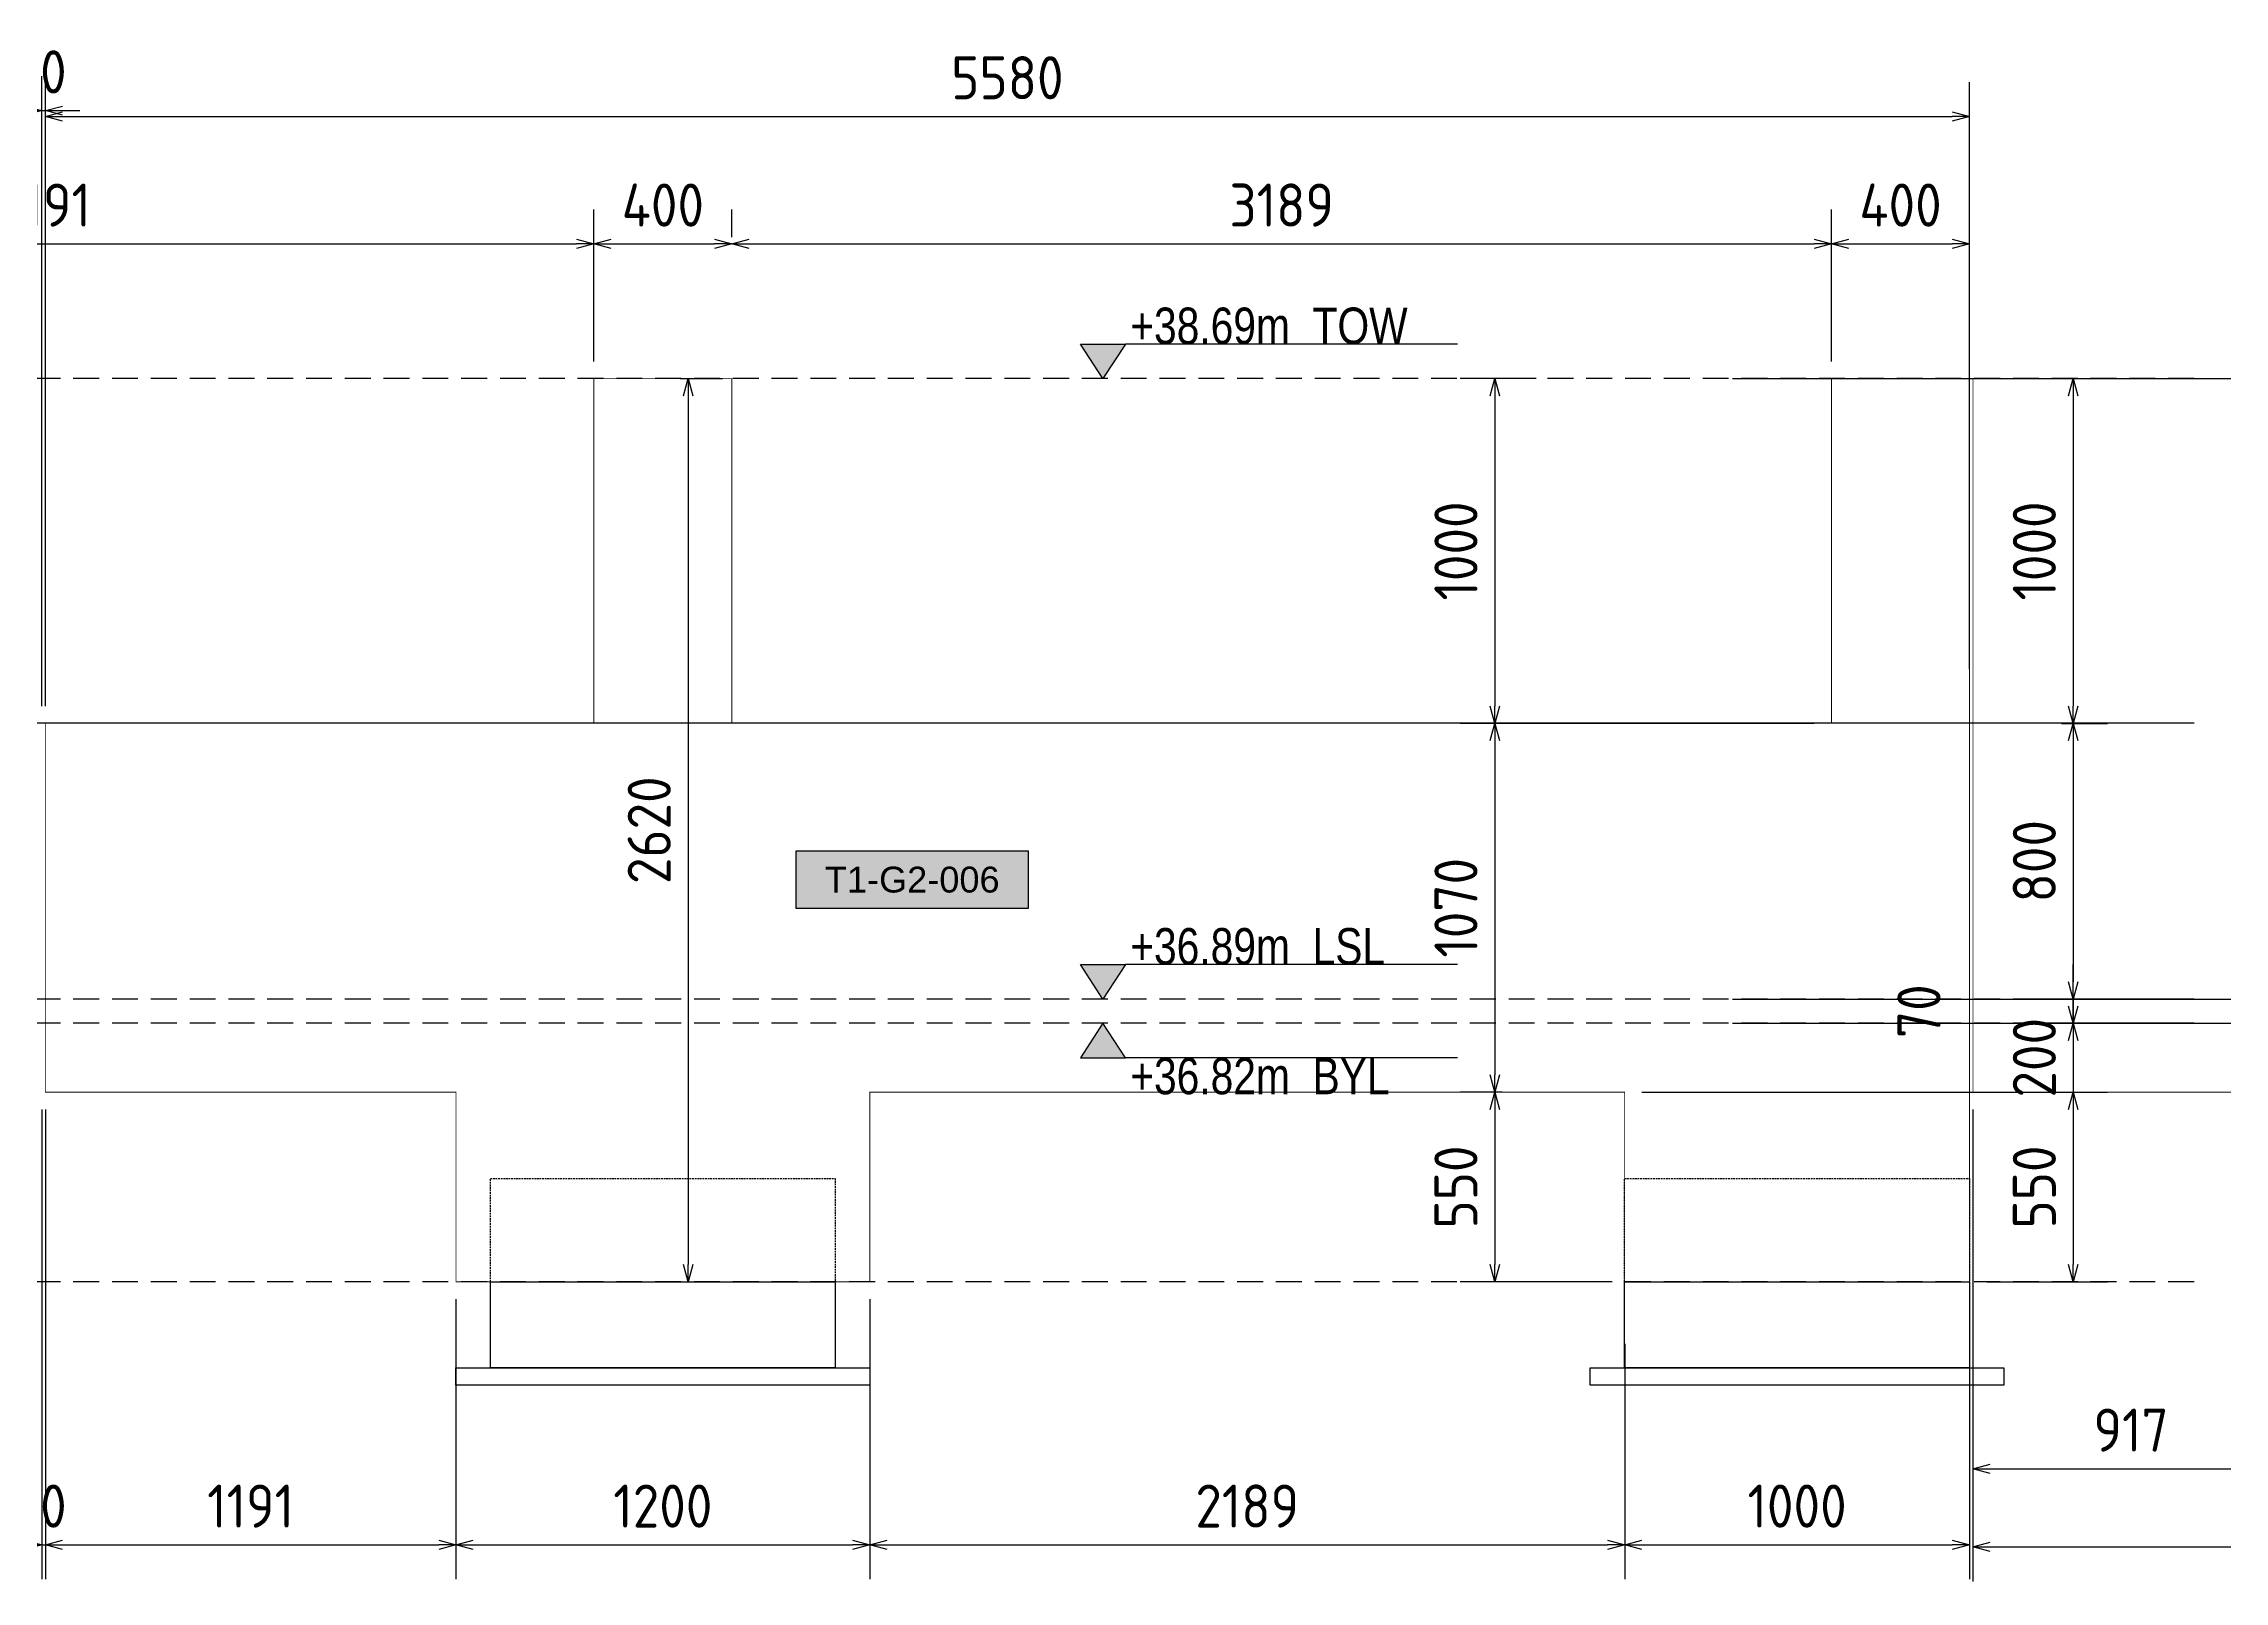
# Model space of a CAD drawing. Header units: centimetres. Extents: x -6122352 to 6876996, y -1694241 to 2592194.
# Drawn here: x 3316306 to 3322630, y 144759 to 149220 of the extents above; entities that cross this region are included whole.
import ezdxf
from ezdxf.enums import TextEntityAlignment as Align

# ---------------------------------------------------------------- set-up
doc = ezdxf.new("R2010")
doc.units = ezdxf.units.CM
doc.header["$MEASUREMENT"] = 0
doc.header["$PDMODE"] = 66
doc.header["$PDSIZE"] = 100
for name, pattern in [('23585-XR-AR-END-SETTING OUT PLAN$0$HIDDEN', [0.375, 0.25, -0.125]), ('CENTER', [2, 1.25, -0.25, 0.25, -0.25]), ('DASHED2', [0.375, 0.25, -0.125])]:
    doc.linetypes.add(name, pattern=pattern)
doc.layers.get('Defpoints').update_dxf_attribs({"color": 255, "linetype": 'CENTER'})
for name, color, linetype in [('00-MI-DIM', 7, 'Continuous'), ('@MI-TYPE-01', 30, 'Continuous'), ('@MI-TYPE-02', 6, 'Continuous'), ('JML-Dimension', 1, 'Continuous'), ('PANEL-TAGS', 7, 'Continuous'), ('SECTION', 130, 'Continuous')]:
    doc.layers.add(name, color=color, linetype=linetype)
doc.styles.add('PANELTAG_STYLE', font='arial.ttf')
doc.styles.add('Schueco-BEMSTIL', font='isocpeur.ttf', dxfattribs={"width": 0.9})
doc.styles.add('txt-Pisa-std', font='arial.ttf', dxfattribs={"width": 0.8})
doc.dimstyles.new('MI- JWC-TXT-2.5 MM', dxfattribs={"dimscale": 1.5, "dimtxt": 2.5, "dimasz": 1, "dimexe": 2, "dimexo": 1, "dimgap": 1, "dimtad": 1, "dimdec": 0, "dimdsep": 46, "dimtxsty": 'Schueco-BEMSTIL', "dimblk": 'OPEN30', "dimcen": 0, "dimdle": 2, "dimclrd": 140, "dimclre": 8, "dimclrt": 40, "dimadec": 0, "dimazin": 2, "dimtfac": 1, "dimtdec": 0, "dimtix": 1, "dimtmove": 2, "dimatfit": 3, "dimldrblk": 'OPEN', "dimfxl": 2, "dimlwd": -1, "dimlwe": -1, "dimarcsym": 0})

# ---------------------------------------------------------------- blocks, each defined once
blk = doc.blocks.new('T1-FOOTING ELEVATION')
at = {"color": 9}
blk.add_lwpolyline([(-600, -250), (600, -250), (600, -300), (-600, -300)], close=True, dxfattribs=at)
at = {"layer": '@MI-TYPE-01', "color": 114, "linetype": '23585-XR-AR-END-SETTING OUT PLAN$0$HIDDEN', "ltscale": 20, "true_color": 0x139b48}
blk.add_lwpolyline([(-500, 0), (-500, 300), (500, 300), (500, 0)], dxfattribs=at)
at = {"layer": '@MI-TYPE-01', "color": 114, "true_color": 0x139b48}
blk.add_lwpolyline([(-500, 0), (500, 0), (500, -250), (-500, -250)], close=True, dxfattribs=at)
blk = doc.blocks.new('_Open30')
at = {"color": 0, "linetype": 'ByBlock', "lineweight": -2}
for p, q in [((-1, 0.27), (0, 0)), ((0, 0), (-1, -0.27)), ((0, 0), (-1, 0))]:
    blk.add_line(p, q, dxfattribs=at)
blk = doc.blocks.new('*D1221')
at = {"layer": '@MI-TYPE-02', "color": 8, "transparency": 16777216}
for p, q in [((3322157.7, 148247.8), (3322291.6, 148247.8)), ((3322157.7, 147247.8), (3322291.6, 147247.8))]:
    blk.add_line(p, q, dxfattribs=at)
at = {"layer": '@MI-TYPE-02', "color": 140, "transparency": 16777216}
blk.add_line((3322191.6, 148197.8), (3322191.6, 147297.8), dxfattribs=at)
at = {"layer": 'Defpoints', "color": 0, "transparency": 16777216}
for p in [(3322107.7, 148247.8), (3322107.7, 147247.8), (3322191.6, 147247.8)]:
    blk.add_point(p, dxfattribs=at)
at = {"layer": '@MI-TYPE-02', "color": 140, "transparency": 16777216, "xscale": 50, "yscale": 50, "zscale": 50}
for p, rotation in [((3322191.6, 148247.8), 90), ((3322191.6, 147247.8), 270)]:
    blk.add_blockref('_Open30', p, dxfattribs=dict(at, rotation=rotation))
at = {"layer": '@MI-TYPE-02', "color": 40, "transparency": 16777216, "insert": (3322079.1, 147747.8), "char_height": 125, "attachment_point": 5, "rotation": 90, "style": 'Schueco-BEMSTIL'}
blk.add_mtext('1000', dxfattribs=at)
blk = doc.blocks.new('_Open')
at = {"color": 0, "linetype": 'ByBlock', "lineweight": -2}
for p, q in [((-1, 0.2), (0, 0)), ((-1, -0.2), (0, 0)), ((0, 0), (-1, 0))]:
    blk.add_line(p, q, dxfattribs=at)
blk = doc.blocks.new('*D1222')
at = {"layer": '@MI-TYPE-02', "color": 8, "transparency": 16777216}
for p, q in [((3322157.7, 147247.8), (3322291.6, 147247.8)), ((3322492.3, 146447.8), (3322091.6, 146447.8))]:
    blk.add_line(p, q, dxfattribs=at)
at = {"layer": '@MI-TYPE-02', "color": 140, "transparency": 16777216}
blk.add_line((3322191.6, 147197.8), (3322191.6, 146497.8), dxfattribs=at)
at = {"layer": 'Defpoints', "color": 0, "transparency": 16777216}
for p in [(3322107.7, 147247.8), (3322191.6, 146447.8), (3322542.3, 146447.8)]:
    blk.add_point(p, dxfattribs=at)
at = {"layer": '@MI-TYPE-02', "color": 140, "transparency": 16777216, "xscale": 50, "yscale": 50, "zscale": 50}
for p, rotation in [((3322191.6, 147247.8), 90), ((3322191.6, 146447.8), 270)]:
    blk.add_blockref('_Open30', p, dxfattribs=dict(at, rotation=rotation))
at = {"layer": '@MI-TYPE-02', "color": 40, "transparency": 16777216, "insert": (3322079.1, 146847.8), "char_height": 125, "attachment_point": 5, "rotation": 90, "style": 'Schueco-BEMSTIL'}
blk.add_mtext('800', dxfattribs=at)
blk = doc.blocks.new('*D1223')
at = {"layer": '@MI-TYPE-02', "color": 140, "transparency": 16777216}
for p, q in [((3322191.6, 146497.8), (3322191.6, 146547.8)), ((3322191.6, 146447.8), (3322191.6, 146377.8)), ((3322191.6, 146327.8), (3322191.6, 146277.8))]:
    blk.add_line(p, q, dxfattribs=at)
at = {"layer": '@MI-TYPE-02', "color": 8, "transparency": 16777216}
for p, q in [((3322492.3, 146447.8), (3322091.6, 146447.8)), ((3322492.3, 146377.8), (3322091.6, 146377.8))]:
    blk.add_line(p, q, dxfattribs=at)
at = {"layer": 'Defpoints', "color": 0, "transparency": 16777216}
for p in [(3322542.3, 146447.8), (3322191.6, 146377.8), (3322542.3, 146377.8)]:
    blk.add_point(p, dxfattribs=at)
at = {"layer": '@MI-TYPE-02', "color": 140, "transparency": 16777216, "xscale": 50, "yscale": 50, "zscale": 50}
for p, rotation in [((3322191.6, 146447.8), 270), ((3322191.6, 146377.8), 90)]:
    blk.add_blockref('_Open30', p, dxfattribs=dict(at, rotation=rotation))
at = {"layer": '@MI-TYPE-02', "color": 40, "transparency": 16777216, "insert": (3321744.5, 146412.8), "char_height": 125, "attachment_point": 5, "rotation": 90, "style": 'Schueco-BEMSTIL'}
blk.add_mtext('70', dxfattribs=at)
blk = doc.blocks.new('*D1224')
at = {"layer": '@MI-TYPE-02', "color": 140, "transparency": 16777216}
for p, q in [((3322191.6, 146427.8), (3322191.6, 146477.8)), ((3322191.6, 146377.8), (3322191.6, 146177.8)), ((3322191.6, 146127.8), (3322191.6, 146077.8))]:
    blk.add_line(p, q, dxfattribs=at)
at = {"layer": '@MI-TYPE-02', "color": 8, "transparency": 16777216}
for p, q in [((3322492.3, 146377.8), (3322091.6, 146377.8)), ((3320941, 146177.8), (3322291.6, 146177.8))]:
    blk.add_line(p, q, dxfattribs=at)
at = {"layer": 'Defpoints', "color": 0, "transparency": 16777216}
for p in [(3322542.3, 146377.8), (3320891, 146177.8), (3322191.6, 146177.8)]:
    blk.add_point(p, dxfattribs=at)
at = {"layer": '@MI-TYPE-02', "color": 140, "transparency": 16777216, "xscale": 50, "yscale": 50, "zscale": 50}
for p, rotation in [((3322191.6, 146377.8), 270), ((3322191.6, 146177.8), 90)]:
    blk.add_blockref('_Open30', p, dxfattribs=dict(at, rotation=rotation))
at = {"layer": '@MI-TYPE-02', "color": 40, "transparency": 16777216, "insert": (3322079.1, 146277.8), "char_height": 125, "attachment_point": 5, "rotation": 90, "style": 'Schueco-BEMSTIL'}
blk.add_mtext('200', dxfattribs=at)
blk = doc.blocks.new('*D1225')
at = {"layer": '@MI-TYPE-02', "color": 8, "transparency": 16777216}
for p, q in [((3320941, 146177.8), (3322291.6, 146177.8)), ((3321941, 145627.8), (3322291.6, 145627.8))]:
    blk.add_line(p, q, dxfattribs=at)
at = {"layer": '@MI-TYPE-02', "color": 140, "transparency": 16777216}
blk.add_line((3322191.6, 146127.8), (3322191.6, 145677.8), dxfattribs=at)
at = {"layer": 'Defpoints', "color": 0, "transparency": 16777216}
for p in [(3320891, 146177.8), (3321891, 145627.8), (3322191.6, 145627.8)]:
    blk.add_point(p, dxfattribs=at)
at = {"layer": '@MI-TYPE-02', "color": 140, "transparency": 16777216, "xscale": 50, "yscale": 50, "zscale": 50}
for p, rotation in [((3322191.6, 146177.8), 90), ((3322191.6, 145627.8), 270)]:
    blk.add_blockref('_Open30', p, dxfattribs=dict(at, rotation=rotation))
at = {"layer": '@MI-TYPE-02', "color": 40, "transparency": 16777216, "insert": (3322079.1, 145902.8), "char_height": 125, "attachment_point": 5, "rotation": 90, "style": 'Schueco-BEMSTIL'}
blk.add_mtext('550', dxfattribs=at)
blk = doc.blocks.new('*D1283')
at = {"layer": '00-MI-DIM', "color": 8, "transparency": 16777216}
for p, q in [((3314710.6, 148297.8), (3314710.6, 148738.7)), ((3317902, 148297.8), (3317902, 148738.7))]:
    blk.add_line(p, q, dxfattribs=at)
at = {"layer": '00-MI-DIM', "color": 140, "transparency": 16777216}
blk.add_line((3314760.6, 148638.7), (3317852, 148638.7), dxfattribs=at)
at = {"layer": 'Defpoints', "color": 0, "transparency": 16777216}
for p in [(3317902, 148638.7), (3314710.6, 148247.8), (3317902, 148247.8)]:
    blk.add_point(p, dxfattribs=at)
at = {"layer": '00-MI-DIM', "color": 140, "transparency": 16777216, "xscale": 50, "yscale": 50, "zscale": 50, "rotation": 180}
blk.add_blockref('_Open30', (3314710.6, 148638.7), dxfattribs=at)
at = {"layer": '00-MI-DIM', "color": 140, "transparency": 16777216, "xscale": 50, "yscale": 50, "zscale": 50}
blk.add_blockref('_Open30', (3317902, 148638.7), dxfattribs=at)
at = {"layer": '00-MI-DIM', "color": 40, "transparency": 16777216, "insert": (3316306.3, 148751.2), "char_height": 125, "attachment_point": 5, "style": 'Schueco-BEMSTIL'}
blk.add_mtext('3191', dxfattribs=at)
blk = doc.blocks.new('*D1284')
at = {"layer": '00-MI-DIM', "color": 8, "transparency": 16777216}
for p, q in [((3317902, 148297.8), (3317902, 148738.7)), ((3318302, 148657.8), (3318302, 148738.7))]:
    blk.add_line(p, q, dxfattribs=at)
at = {"layer": '00-MI-DIM', "color": 140, "transparency": 16777216}
blk.add_line((3317952, 148638.7), (3318252, 148638.7), dxfattribs=at)
at = {"layer": 'Defpoints', "color": 0, "transparency": 16777216}
for p in [(3318302, 148638.7), (3318302, 148607.8), (3317902, 148247.8)]:
    blk.add_point(p, dxfattribs=at)
at = {"layer": '00-MI-DIM', "color": 140, "transparency": 16777216, "xscale": 50, "yscale": 50, "zscale": 50, "rotation": 180}
blk.add_blockref('_Open30', (3317902, 148638.7), dxfattribs=at)
at = {"layer": '00-MI-DIM', "color": 140, "transparency": 16777216, "xscale": 50, "yscale": 50, "zscale": 50}
blk.add_blockref('_Open30', (3318302, 148638.7), dxfattribs=at)
at = {"layer": '00-MI-DIM', "color": 40, "transparency": 16777216, "insert": (3318102, 148751.2), "char_height": 125, "attachment_point": 5, "style": 'Schueco-BEMSTIL'}
blk.add_mtext('400', dxfattribs=at)
blk = doc.blocks.new('*D1285')
at = {"layer": '00-MI-DIM', "color": 8, "transparency": 16777216}
for p, q in [((3318302, 148657.8), (3318302, 148738.7)), ((3321491, 148297.8), (3321491, 148738.7))]:
    blk.add_line(p, q, dxfattribs=at)
at = {"layer": '00-MI-DIM', "color": 140, "transparency": 16777216}
blk.add_line((3318352, 148638.7), (3321441, 148638.7), dxfattribs=at)
at = {"layer": 'Defpoints', "color": 0, "transparency": 16777216}
for p in [(3321491, 148638.7), (3318302, 148607.8), (3321491, 148247.8)]:
    blk.add_point(p, dxfattribs=at)
at = {"layer": '00-MI-DIM', "color": 140, "transparency": 16777216, "xscale": 50, "yscale": 50, "zscale": 50, "rotation": 180}
blk.add_blockref('_Open30', (3318302, 148638.7), dxfattribs=at)
at = {"layer": '00-MI-DIM', "color": 140, "transparency": 16777216, "xscale": 50, "yscale": 50, "zscale": 50}
blk.add_blockref('_Open30', (3321491, 148638.7), dxfattribs=at)
at = {"layer": '00-MI-DIM', "color": 40, "transparency": 16777216, "insert": (3319896.5, 148751.2), "char_height": 125, "attachment_point": 5, "style": 'Schueco-BEMSTIL'}
blk.add_mtext('3189', dxfattribs=at)
blk = doc.blocks.new('*D1286')
at = {"layer": '00-MI-DIM', "color": 8, "transparency": 16777216}
for p, q in [((3321491, 148297.8), (3321491, 148738.7)), ((3321891, 148657.8), (3321891, 148738.7))]:
    blk.add_line(p, q, dxfattribs=at)
at = {"layer": '00-MI-DIM', "color": 140, "transparency": 16777216}
blk.add_line((3321541, 148638.7), (3321841, 148638.7), dxfattribs=at)
at = {"layer": 'Defpoints', "color": 0, "transparency": 16777216}
for p in [(3321891, 148638.7), (3321891, 148607.8), (3321491, 148247.8)]:
    blk.add_point(p, dxfattribs=at)
at = {"layer": '00-MI-DIM', "color": 140, "transparency": 16777216, "xscale": 50, "yscale": 50, "zscale": 50, "rotation": 180}
blk.add_blockref('_Open30', (3321491, 148638.7), dxfattribs=at)
at = {"layer": '00-MI-DIM', "color": 140, "transparency": 16777216, "xscale": 50, "yscale": 50, "zscale": 50}
blk.add_blockref('_Open30', (3321891, 148638.7), dxfattribs=at)
at = {"layer": '00-MI-DIM', "color": 40, "transparency": 16777216, "insert": (3321691, 148751.2), "char_height": 125, "attachment_point": 5, "style": 'Schueco-BEMSTIL'}
blk.add_mtext('400', dxfattribs=at)
blk = doc.blocks.new('*D1296')
at = {"layer": '00-MI-DIM', "color": 8, "transparency": 16777216}
for p, q in [((3316301.3, 147297.8), (3316301.3, 149125.1)), ((3316311.3, 147297.8), (3316311.3, 149125.1))]:
    blk.add_line(p, q, dxfattribs=at)
at = {"layer": '00-MI-DIM', "color": 140, "transparency": 16777216}
for p, q in [((3316251.3, 149025.1), (3316201.3, 149025.1)), ((3316301.3, 149025.1), (3316311.3, 149025.1)), ((3316361.3, 149025.1), (3316411.3, 149025.1))]:
    blk.add_line(p, q, dxfattribs=at)
at = {"layer": 'Defpoints', "color": 0, "transparency": 16777216}
for p in [(3316311.3, 149025.1), (3316301.3, 147247.8), (3316311.3, 147247.8)]:
    blk.add_point(p, dxfattribs=at)
at = {"layer": '00-MI-DIM', "color": 140, "transparency": 16777216, "xscale": 50, "yscale": 50, "zscale": 50}
blk.add_blockref('_Open30', (3316301.3, 149025.1), dxfattribs=at)
at = {"layer": '00-MI-DIM', "color": 140, "transparency": 16777216, "xscale": 50, "yscale": 50, "zscale": 50, "rotation": 180}
blk.add_blockref('_Open30', (3316311.3, 149025.1), dxfattribs=at)
at = {"layer": '00-MI-DIM', "color": 40, "transparency": 16777216, "insert": (3316306.3, 149137.6), "char_height": 125, "attachment_point": 5, "style": 'Schueco-BEMSTIL'}
blk.add_mtext('10', dxfattribs=at)
blk = doc.blocks.new('*D1297')
at = {"layer": '00-MI-DIM', "color": 8, "transparency": 16777216}
for p, q in [((3316311.3, 147297.8), (3316311.3, 149108.1)), ((3321891, 147404.7), (3321891, 149108.1))]:
    blk.add_line(p, q, dxfattribs=at)
at = {"layer": '00-MI-DIM', "color": 140, "transparency": 16777216}
blk.add_line((3316361.3, 149008.1), (3321841, 149008.1), dxfattribs=at)
at = {"layer": 'Defpoints', "color": 0, "transparency": 16777216}
for p in [(3321891, 149008.1), (3321891, 147354.7), (3316311.3, 147247.8)]:
    blk.add_point(p, dxfattribs=at)
at = {"layer": '00-MI-DIM', "color": 140, "transparency": 16777216, "xscale": 50, "yscale": 50, "zscale": 50, "rotation": 180}
blk.add_blockref('_Open30', (3316311.3, 149008.1), dxfattribs=at)
at = {"layer": '00-MI-DIM', "color": 140, "transparency": 16777216, "xscale": 50, "yscale": 50, "zscale": 50}
blk.add_blockref('_Open30', (3321891, 149008.1), dxfattribs=at)
at = {"layer": '00-MI-DIM', "color": 40, "transparency": 16777216, "insert": (3319101.1, 149120.6), "char_height": 125, "attachment_point": 5, "style": 'Schueco-BEMSTIL'}
blk.add_mtext('5580', dxfattribs=at)
blk = doc.blocks.new('*D1324')
at = {"layer": '00-MI-DIM', "color": 8, "transparency": 16777216}
for p, q in [((3316301.3, 146127.8), (3316301.3, 144764.7)), ((3316311.3, 146127.8), (3316311.3, 144764.7))]:
    blk.add_line(p, q, dxfattribs=at)
at = {"layer": '00-MI-DIM', "color": 140, "transparency": 16777216}
for p, q in [((3316251.3, 144864.7), (3316201.3, 144864.7)), ((3316301.3, 144864.7), (3316311.3, 144864.7)), ((3316361.3, 144864.7), (3316411.3, 144864.7))]:
    blk.add_line(p, q, dxfattribs=at)
at = {"layer": 'Defpoints', "color": 0, "transparency": 16777216}
for p in [(3316301.3, 146177.8), (3316311.3, 146177.8), (3316311.3, 144864.7)]:
    blk.add_point(p, dxfattribs=at)
at = {"layer": '00-MI-DIM', "color": 140, "transparency": 16777216, "xscale": 50, "yscale": 50, "zscale": 50}
blk.add_blockref('_Open30', (3316301.3, 144864.7), dxfattribs=at)
at = {"layer": '00-MI-DIM', "color": 140, "transparency": 16777216, "xscale": 50, "yscale": 50, "zscale": 50, "rotation": 180}
blk.add_blockref('_Open30', (3316311.3, 144864.7), dxfattribs=at)
at = {"layer": '00-MI-DIM', "color": 40, "transparency": 16777216, "insert": (3316306.3, 144977.2), "char_height": 125, "attachment_point": 5, "style": 'Schueco-BEMSTIL'}
blk.add_mtext('10', dxfattribs=at)
blk = doc.blocks.new('*D1325')
at = {"layer": '00-MI-DIM', "color": 8, "transparency": 16777216}
for p, q in [((3316311.3, 146127.8), (3316311.3, 144764.7)), ((3317502, 145577.8), (3317502, 144764.7))]:
    blk.add_line(p, q, dxfattribs=at)
at = {"layer": '00-MI-DIM', "color": 140, "transparency": 16777216}
blk.add_line((3316361.3, 144864.7), (3317452, 144864.7), dxfattribs=at)
at = {"layer": 'Defpoints', "color": 0, "transparency": 16777216}
for p in [(3316311.3, 146177.8), (3317502, 145627.8), (3317502, 144864.7)]:
    blk.add_point(p, dxfattribs=at)
at = {"layer": '00-MI-DIM', "color": 140, "transparency": 16777216, "xscale": 50, "yscale": 50, "zscale": 50, "rotation": 180}
blk.add_blockref('_Open30', (3316311.3, 144864.7), dxfattribs=at)
at = {"layer": '00-MI-DIM', "color": 140, "transparency": 16777216, "xscale": 50, "yscale": 50, "zscale": 50}
blk.add_blockref('_Open30', (3317502, 144864.7), dxfattribs=at)
at = {"layer": '00-MI-DIM', "color": 40, "transparency": 16777216, "insert": (3316906.6, 144977.2), "char_height": 125, "attachment_point": 5, "style": 'Schueco-BEMSTIL'}
blk.add_mtext('1191', dxfattribs=at)
blk = doc.blocks.new('*D1326')
at = {"layer": '00-MI-DIM', "color": 8, "transparency": 16777216}
for p, q in [((3317502, 145577.8), (3317502, 144764.7)), ((3318702, 145577.8), (3318702, 144764.7))]:
    blk.add_line(p, q, dxfattribs=at)
at = {"layer": '00-MI-DIM', "color": 140, "transparency": 16777216}
blk.add_line((3317552, 144864.7), (3318652, 144864.7), dxfattribs=at)
at = {"layer": 'Defpoints', "color": 0, "transparency": 16777216}
for p in [(3317502, 145627.8), (3318702, 145627.8), (3318702, 144864.7)]:
    blk.add_point(p, dxfattribs=at)
at = {"layer": '00-MI-DIM', "color": 140, "transparency": 16777216, "xscale": 50, "yscale": 50, "zscale": 50, "rotation": 180}
blk.add_blockref('_Open30', (3317502, 144864.7), dxfattribs=at)
at = {"layer": '00-MI-DIM', "color": 140, "transparency": 16777216, "xscale": 50, "yscale": 50, "zscale": 50}
blk.add_blockref('_Open30', (3318702, 144864.7), dxfattribs=at)
at = {"layer": '00-MI-DIM', "color": 40, "transparency": 16777216, "insert": (3318102, 144977.2), "char_height": 125, "attachment_point": 5, "style": 'Schueco-BEMSTIL'}
blk.add_mtext('1200', dxfattribs=at)
blk = doc.blocks.new('*D1327')
at = {"layer": '00-MI-DIM', "color": 8, "transparency": 16777216}
for p, q in [((3318702, 145577.8), (3318702, 144764.7)), ((3320891.2, 145447.8), (3320891.2, 144764.7))]:
    blk.add_line(p, q, dxfattribs=at)
at = {"layer": '00-MI-DIM', "color": 140, "transparency": 16777216}
blk.add_line((3318752, 144864.7), (3320841.2, 144864.7), dxfattribs=at)
at = {"layer": 'Defpoints', "color": 0, "transparency": 16777216}
for p in [(3318702, 145627.8), (3320891.2, 145497.8), (3320891.2, 144864.7)]:
    blk.add_point(p, dxfattribs=at)
at = {"layer": '00-MI-DIM', "color": 140, "transparency": 16777216, "xscale": 50, "yscale": 50, "zscale": 50, "rotation": 180}
blk.add_blockref('_Open30', (3318702, 144864.7), dxfattribs=at)
at = {"layer": '00-MI-DIM', "color": 140, "transparency": 16777216, "xscale": 50, "yscale": 50, "zscale": 50}
blk.add_blockref('_Open30', (3320891.2, 144864.7), dxfattribs=at)
at = {"layer": '00-MI-DIM', "color": 40, "transparency": 16777216, "insert": (3319796.6, 144977.2), "char_height": 125, "attachment_point": 5, "style": 'Schueco-BEMSTIL'}
blk.add_mtext('2189', dxfattribs=at)
blk = doc.blocks.new('*D1328')
at = {"layer": '00-MI-DIM', "color": 8, "transparency": 16777216}
for p, q in [((3321891, 145577.8), (3321891, 144764.7)), ((3320891.2, 145447.8), (3320891.2, 144764.7))]:
    blk.add_line(p, q, dxfattribs=at)
at = {"layer": '00-MI-DIM', "color": 140, "transparency": 16777216}
blk.add_line((3320941.2, 144864.7), (3321841, 144864.7), dxfattribs=at)
at = {"layer": 'Defpoints', "color": 0, "transparency": 16777216}
for p in [(3321891, 145627.8), (3320891.2, 145497.8), (3321891, 144864.7)]:
    blk.add_point(p, dxfattribs=at)
at = {"layer": '00-MI-DIM', "color": 140, "transparency": 16777216, "xscale": 50, "yscale": 50, "zscale": 50, "rotation": 180}
blk.add_blockref('_Open30', (3320891.2, 144864.7), dxfattribs=at)
at = {"layer": '00-MI-DIM', "color": 140, "transparency": 16777216, "xscale": 50, "yscale": 50, "zscale": 50}
blk.add_blockref('_Open30', (3321891, 144864.7), dxfattribs=at)
at = {"layer": '00-MI-DIM', "color": 40, "transparency": 16777216, "insert": (3321391.1, 144977.2), "char_height": 125, "attachment_point": 5, "style": 'Schueco-BEMSTIL'}
blk.add_mtext('1000', dxfattribs=at)
blk = doc.blocks.new('*D1329')
at = {"layer": '00-MI-DIM', "color": 8, "transparency": 16777216}
for p, q in [((3320634, 148247.8), (3320414.3, 148247.8)), ((3320636.5, 147247.8), (3320414.3, 147247.8))]:
    blk.add_line(p, q, dxfattribs=at)
at = {"layer": '00-MI-DIM', "color": 140, "transparency": 16777216}
blk.add_line((3320514.3, 148197.8), (3320514.3, 147297.8), dxfattribs=at)
at = {"layer": 'Defpoints', "color": 0, "transparency": 16777216}
for p in [(3320684, 148247.8), (3320514.3, 147247.8), (3320686.5, 147247.8)]:
    blk.add_point(p, dxfattribs=at)
at = {"layer": '00-MI-DIM', "color": 140, "transparency": 16777216, "xscale": 50, "yscale": 50, "zscale": 50}
for p, rotation in [((3320514.3, 148247.8), 90), ((3320514.3, 147247.8), 270)]:
    blk.add_blockref('_Open30', p, dxfattribs=dict(at, rotation=rotation))
at = {"layer": '00-MI-DIM', "color": 40, "transparency": 16777216, "insert": (3320401.8, 147747.8), "char_height": 125, "attachment_point": 5, "rotation": 90, "style": 'Schueco-BEMSTIL'}
blk.add_mtext('1000', dxfattribs=at)
blk = doc.blocks.new('*D1333')
at = {"layer": '00-MI-DIM', "color": 8, "transparency": 16777216}
for p, q in [((3321441, 147247.8), (3320414.3, 147247.8)), ((3320535.4, 146177.8), (3320414.3, 146177.8))]:
    blk.add_line(p, q, dxfattribs=at)
at = {"layer": '00-MI-DIM', "color": 140, "transparency": 16777216}
blk.add_line((3320514.3, 147197.8), (3320514.3, 146227.8), dxfattribs=at)
at = {"layer": 'Defpoints', "color": 0, "transparency": 16777216}
for p in [(3321491, 147247.8), (3320514.3, 146177.8), (3320585.4, 146177.8)]:
    blk.add_point(p, dxfattribs=at)
at = {"layer": '00-MI-DIM', "color": 140, "transparency": 16777216, "xscale": 50, "yscale": 50, "zscale": 50}
for p, rotation in [((3320514.3, 147247.8), 90), ((3320514.3, 146177.8), 270)]:
    blk.add_blockref('_Open30', p, dxfattribs=dict(at, rotation=rotation))
at = {"layer": '00-MI-DIM', "color": 40, "transparency": 16777216, "insert": (3320401.8, 146712.8), "char_height": 125, "attachment_point": 5, "rotation": 90, "style": 'Schueco-BEMSTIL'}
blk.add_mtext('1070', dxfattribs=at)
blk = doc.blocks.new('*D1334')
at = {"layer": '00-MI-DIM', "color": 8, "transparency": 16777216}
for p, q in [((3320535.4, 146177.8), (3320414.3, 146177.8)), ((3320841, 145627.8), (3320414.3, 145627.8))]:
    blk.add_line(p, q, dxfattribs=at)
at = {"layer": '00-MI-DIM', "color": 140, "transparency": 16777216}
blk.add_line((3320514.3, 146127.8), (3320514.3, 145677.8), dxfattribs=at)
at = {"layer": 'Defpoints', "color": 0, "transparency": 16777216}
for p in [(3320585.4, 146177.8), (3320514.3, 145627.8), (3320891, 145627.8)]:
    blk.add_point(p, dxfattribs=at)
at = {"layer": '00-MI-DIM', "color": 140, "transparency": 16777216, "xscale": 50, "yscale": 50, "zscale": 50}
for p, rotation in [((3320514.3, 146177.8), 90), ((3320514.3, 145627.8), 270)]:
    blk.add_blockref('_Open30', p, dxfattribs=dict(at, rotation=rotation))
at = {"layer": '00-MI-DIM', "color": 40, "transparency": 16777216, "insert": (3320401.8, 145902.8), "char_height": 125, "attachment_point": 5, "rotation": 90, "style": 'Schueco-BEMSTIL'}
blk.add_mtext('550', dxfattribs=at)
blk = doc.blocks.new('PANELTAG')
at = {"layer": 'PANEL-TAGS', "color": 1}
blk.add_lwpolyline([(-13.5, -3.3), (13.5, -3.3), (13.5, 3.3), (-13.5, 3.3)], close=True, dxfattribs=at)
at = {"layer": 'PANEL-TAGS', "color": 40, "true_color": 0xffd700}
blk.add_solid([(-13.5, -3.3), (13.5, -3.3), (-13.5, 3.3), (13.5, 3.3)], dxfattribs=at)
at = {"layer": 'PANEL-TAGS', "color": 5, "style": 'PANELTAG_STYLE'}
blk.add_attdef('TAGNO', text='', height=3, dxfattribs=at).set_placement((0, 0), align=Align.CENTER)
blk = doc.blocks.new('*U1148')
at = {"layer": 'JML-Dimension'}
h = blk.add_hatch(color=10, dxfattribs=at)
h.dxf.hatch_style = 1
h.paths.add_polyline_path([(0, 0), (-1.54, 2.37), (1.54, 2.37)])
blk.add_line((24.31, 2.37), (1.54, 2.37), dxfattribs=at)
blk.add_lwpolyline([(0, 0), (-1.54, 2.37), (1.54, 2.37), (0, 0)], dxfattribs=at)
at = {"color": 5, "style": 'txt-Pisa-std', "width": 0.8}
blk.add_attdef('+0.0', text='', height=2.5, dxfattribs=at).set_placement((1.87, 2.37), align=Align.BOTTOM_LEFT)
blk = doc.blocks.new('*U1149')
at = {"layer": 'JML-Dimension'}
h = blk.add_hatch(color=10, dxfattribs=at)
h.dxf.hatch_style = 1
h.paths.add_polyline_path([(0, 0), (-1.54, 2.37), (1.54, 2.37)])
blk.add_line((24.31, 2.37), (1.54, 2.37), dxfattribs=at)
blk.add_lwpolyline([(0, 0), (-1.54, 2.37), (1.54, 2.37), (0, 0)], dxfattribs=at)
at = {"color": 5, "style": 'txt-Pisa-std', "width": 0.8}
blk.add_attdef('+0.0', text='', height=2.5, dxfattribs=at).set_placement((1.87, 2.37), align=Align.BOTTOM_LEFT)
blk = doc.blocks.new('*U1150')
at = {"layer": 'JML-Dimension'}
h = blk.add_hatch(color=10, dxfattribs=at)
h.dxf.hatch_style = 1
h.paths.add_polyline_path([(0, 0), (-1.54, 2.37), (1.54, 2.37)])
blk.add_line((24.31, 2.37), (1.54, 2.37), dxfattribs=at)
blk.add_lwpolyline([(0, 0), (-1.54, 2.37), (1.54, 2.37), (0, 0)], dxfattribs=at)
at = {"color": 5, "style": 'txt-Pisa-std', "width": 0.8}
blk.add_attdef('+0.0', text='', height=2.5, dxfattribs=at).set_placement((1.87, 2.37), align=Align.BOTTOM_LEFT)
blk = doc.blocks.new('*D4506')
at = {"color": 8, "transparency": 16777216}
for p, q in [((3318152, 148247.8), (3318275, 148247.8)), ((3318152, 145627.8), (3318275, 145627.8))]:
    blk.add_line(p, q, dxfattribs=at)
at = {"color": 140, "transparency": 16777216}
blk.add_line((3318175, 148197.8), (3318175, 145677.8), dxfattribs=at)
at = {"layer": 'Defpoints', "color": 0, "transparency": 16777216}
for p in [(3318102, 148247.8), (3318102, 145627.8), (3318175, 145627.8)]:
    blk.add_point(p, dxfattribs=at)
at = {"color": 140, "transparency": 16777216, "xscale": 50, "yscale": 50, "zscale": 50}
for p, rotation in [((3318175, 148247.8), 90), ((3318175, 145627.8), 270)]:
    blk.add_blockref('_Open30', p, dxfattribs=dict(at, rotation=rotation))
at = {"color": 40, "transparency": 16777216, "insert": (3318062.5, 146937.8), "char_height": 125, "attachment_point": 5, "rotation": 90, "style": 'Schueco-BEMSTIL'}
blk.add_mtext('2620', dxfattribs=at)
blk = doc.blocks.new('*D4541')
at = {"layer": '@MI-TYPE-01', "color": 8, "transparency": 16777216}
for p, q in [((3321901, 146127.8), (3321901, 144985.2)), ((3322818, 146127.8), (3322818, 144985.2))]:
    blk.add_line(p, q, dxfattribs=at)
at = {"layer": '@MI-TYPE-01', "color": 140, "transparency": 16777216}
blk.add_line((3321951, 145085.2), (3322768, 145085.2), dxfattribs=at)
at = {"layer": 'Defpoints', "color": 0, "transparency": 16777216}
for p in [(3321901, 146177.8), (3322818, 146177.8), (3322818, 145085.2)]:
    blk.add_point(p, dxfattribs=at)
at = {"layer": '@MI-TYPE-01', "color": 140, "transparency": 16777216, "xscale": 50, "yscale": 50, "zscale": 50, "rotation": 180}
blk.add_blockref('_Open30', (3321901, 145085.2), dxfattribs=at)
at = {"layer": '@MI-TYPE-01', "color": 140, "transparency": 16777216, "xscale": 50, "yscale": 50, "zscale": 50}
blk.add_blockref('_Open30', (3322818, 145085.2), dxfattribs=at)
at = {"layer": '@MI-TYPE-01', "color": 40, "transparency": 16777216, "insert": (3322359.5, 145197.7), "char_height": 125, "attachment_point": 5, "style": 'Schueco-BEMSTIL'}
blk.add_mtext('917', dxfattribs=at)
blk = doc.blocks.new('*D4546')
at = {"layer": '@MI-TYPE-01', "color": 8, "transparency": 16777216}
for p, q in [((3321901, 146127.8), (3321901, 144758.7)), ((3327736, 146127.8), (3327736, 144758.7))]:
    blk.add_line(p, q, dxfattribs=at)
at = {"layer": '@MI-TYPE-01', "color": 140, "transparency": 16777216}
blk.add_line((3321951, 144858.7), (3327686, 144858.7), dxfattribs=at)
at = {"layer": 'Defpoints', "color": 0, "transparency": 16777216}
for p in [(3321901, 146177.8), (3327736, 146177.8), (3327736, 144858.7)]:
    blk.add_point(p, dxfattribs=at)
at = {"layer": '@MI-TYPE-01', "color": 140, "transparency": 16777216, "xscale": 50, "yscale": 50, "zscale": 50, "rotation": 180}
blk.add_blockref('_Open30', (3321901, 144858.7), dxfattribs=at)
at = {"layer": '@MI-TYPE-01', "color": 140, "transparency": 16777216, "xscale": 50, "yscale": 50, "zscale": 50}
blk.add_blockref('_Open30', (3327736, 144858.7), dxfattribs=at)
at = {"layer": '@MI-TYPE-01', "color": 40, "transparency": 16777216, "insert": (3324818.5, 144971.2), "char_height": 125, "attachment_point": 5, "style": 'Schueco-BEMSTIL'}
blk.add_mtext('5835', dxfattribs=at)

msp = doc.modelspace()

# ---------------------------------------------------------------- linework, layer by layer
at = {"color": 160, "linetype": 'DASHED2', "ltscale": 300}
for points in [[(3322542.34028, 148247.84875), (3303947.45983, 148247.84875)], [(3322542.34028, 146447.84875), (3303947.45983, 146447.84875)], [(3322542.34028, 146377.84875), (3303947.45983, 146377.84875)], [(3322542.34028, 145627.5373), (3303947.45983, 145627.5373)]]:
    msp.add_lwpolyline(points, dxfattribs=at)
at = {"color": 160, "linetype": 'DASHED2', "ltscale": 5}
msp.add_lwpolyline([(3322542.34028, 147247.84875), (3303947.45983, 147247.84875)], dxfattribs=at)
at = {"layer": '@MI-TYPE-01', "color": 30, "ltscale": 20, "const_width": 2.5}
msp.add_lwpolyline([(3321890.99009, 145627.84875), (3321890.99009, 148247.84875), (3321490.99009, 148247.84875), (3321490.99009, 147247.84875), (3318301.95613, 147247.84875), (3318301.95613, 148247.84875), (3317901.95613, 148247.84875), (3317901.95613, 147247.84875), (3316311.2536, 147247.84875), (3316311.2536, 146177.84875), (3317501.95613, 146177.84875), (3317501.95613, 145627.84875), (3318701.95613, 145627.84875), (3318701.95613, 145627.84875), (3318701.95613, 146177.84875), (3320890.99009, 146177.84875), (3320890.99009, 145627.84875), (3321890.99009, 145627.84875), (3321890.99009, 145627.84876)], dxfattribs=at)
at = {"layer": '@MI-TYPE-01', "color": 6, "const_width": 2.5}
msp.add_lwpolyline([(3321900.99009, 148247.84875), (3327735.99009, 148247.84875), (3327735.99009, 146177.84875), (3326817.99009, 146177.84875), (3326817.99009, 145627.84875), (3325817.99009, 145627.84875), (3325817.99009, 146177.84875), (3323817.99009, 146177.84875), (3323817.99009, 145627.84875), (3322817.99009, 145627.84875), (3322817.99009, 146177.84875), (3321900.99009, 146177.84875), (3321900.99009, 148247.84875)], dxfattribs=at)
at = {"layer": '@MI-TYPE-02', "color": 160, "linetype": 'DASHED2', "ltscale": 5}
for points in [[(3321204.10474, 148247.84875), (3328501.13759, 148247.84875)], [(3321204.10474, 146447.84875), (3328501.13759, 146447.84875)], [(3321204.10474, 146377.84875), (3328501.13759, 146377.84875)]]:
    msp.add_lwpolyline(points, dxfattribs=at)

# ---------------------------------------------------------------- block references
at = {"layer": '@MI-TYPE-01', "color": 30}
for p in [(3318101.95613, 145627.84875), (3321390.99009, 145627.84875)]:
    msp.add_blockref('T1-FOOTING ELEVATION', p, dxfattribs=at)
at = {"layer": 'PANEL-TAGS'}
ref = msp.add_blockref('PANELTAG', (3318825.13999, 146794.53653), dxfattribs=dict(at, xscale=25, yscale=25, zscale=25))
ref.add_attrib('TAGNO', 'T1-G2-006', dxfattribs={"color": 5, "height": 75, "style": 'PANELTAG_STYLE'}).set_placement((3318825.13999, 146794.53653), align=Align.MIDDLE_CENTER)
at = {"layer": 'SECTION', "color": 6}
ref = msp.add_blockref('*U1148', (3319378.09432, 148247.84875), dxfattribs=dict(at, xscale=42.30147098076819, yscale=42.30147098076819, zscale=42.30147098076819))
ref.add_attrib('+0.0', '+38.69m  TOW', (3319457.22297, 148348.10582), dxfattribs={"layer": 'JML-Dimension', "color": 5, "height": 105.7536775, "style": 'txt-Pisa-std', "width": 0.8})
ref = msp.add_blockref('*U1149', (3319378.09432, 146447.84875), dxfattribs=dict(at, xscale=42.30147098076819, yscale=42.30147098076819, zscale=42.30147098076819))
ref.add_attrib('+0.0', '+36.89m  LSL', (3319457.22297, 146548.10582), dxfattribs={"layer": 'JML-Dimension', "color": 5, "height": 105.7536775, "style": 'txt-Pisa-std', "width": 0.8})
ref = msp.add_blockref('*U1150', (3319378.09432, 146377.84875), dxfattribs=dict(at, xscale=-42.30147098076819, yscale=42.30147098076819, zscale=42.30147098076819, rotation=180.0000000024345))
ref.add_attrib('+0.0', '+36.82m  BYL', (3319457.22297, 146171.91015), dxfattribs={"layer": 'JML-Dimension', "color": 5, "height": 105.7536775, "rotation": 0.000000003, "style": 'txt-Pisa-std', "width": 0.8})

# ---------------------------------------------------------------- dimensions: what is measured, and where the dimension line sits
dim = msp.add_linear_dim(base=(3318174.97868, 145627.84875), p1=(3318101.95613, 148247.84875), p2=(3318101.95613, 145627.84875), angle=90, dimstyle='MI- JWC-TXT-2.5 MM')
dim.commit()
dim.dimension.update_dxf_attribs({"geometry": '*D4506', "text_midpoint": (3318062.47868, 146937.84875)})
at = {"layer": '00-MI-DIM', "color": 30}
for base, p1, p2, picture, middle in [((3316311.2536, 149025.11831), (3316301.2536, 147247.84875), (3316311.2536, 147247.84875), '*D1296', (3316306.2536, 149025.11831)), ((3317901.95613, 148638.66158), (3314710.55107, 148247.84875), (3317901.95613, 148247.84875), '*D1283', (3316306.2536, 148638.66158)), ((3318301.95613, 148638.66158), (3317901.95613, 148247.84875), (3318301.95613, 148607.84875), '*D1284', (3318101.95613, 148638.66158)), ((3321490.99009, 148638.66158), (3318301.95613, 148607.84875), (3321490.99009, 148247.84875), '*D1285', (3319896.47311, 148638.66158)), ((3316311.2536, 144864.66073), (3316301.2536, 146177.84875), (3316311.2536, 146177.84875), '*D1324', (3316306.2536, 144864.66073)), ((3317501.95613, 144864.66073), (3316311.2536, 146177.84875), (3317501.95613, 145627.84875), '*D1325', (3316906.60487, 144864.66073)), ((3318701.95613, 144864.66073), (3317501.95613, 145627.84875), (3318701.95613, 145627.84875), '*D1326', (3318101.95613, 144864.66073)), ((3320891.19755, 144864.66073), (3318701.95613, 145627.84875), (3320891.19755, 145497.84875), '*D1327', (3319796.57684, 144864.66073))]:
    dim = msp.add_linear_dim(base=base, p1=p1, p2=p2, dimstyle='MI- JWC-TXT-2.5 MM', dxfattribs=at)
    dim.commit()
    dim.dimension.update_dxf_attribs({"geometry": picture, "text_midpoint": middle, "dimtype": 160})
for base, p1, p2, picture, middle in [((3321890.99009, 149008.07399), (3316311.2536, 147247.84875), (3321890.99009, 147354.72674), '*D1297', (3319101.12185, 149120.57399)), ((3321890.99009, 148638.66158), (3321490.99009, 148247.84875), (3321890.99009, 148607.84875), '*D1286', (3321690.99009, 148751.16158)), ((3321890.99009, 144864.66073), (3320891.19755, 145497.84875), (3321890.99009, 145627.84876), '*D1328', (3321391.09382, 144977.16073))]:
    dim = msp.add_linear_dim(base=base, p1=p1, p2=p2, dimstyle='MI- JWC-TXT-2.5 MM', dxfattribs=at)
    dim.commit()
    dim.dimension.update_dxf_attribs({"geometry": picture, "text_midpoint": middle})
at = {"layer": '00-MI-DIM'}
for base, p1, p2, picture, middle in [((3320514.30873, 147247.84875), (3320684.04235, 148247.84875), (3320686.51126, 147247.84875), '*D1329', (3320401.80873, 147747.84875)), ((3320514.30873, 146177.84875), (3321490.99009, 147247.84875), (3320585.43112, 146177.84875), '*D1333', (3320401.80873, 146712.84875)), ((3320514.30873, 145627.84875), (3320585.43112, 146177.84875), (3320890.99009, 145627.84875), '*D1334', (3320401.80873, 145902.84875))]:
    dim = msp.add_linear_dim(base=base, p1=p1, p2=p2, angle=90, dimstyle='MI- JWC-TXT-2.5 MM', dxfattribs=at)
    dim.commit()
    dim.dimension.update_dxf_attribs({"geometry": picture, "text_midpoint": middle})
at = {"layer": '@MI-TYPE-01'}
for base, p2, picture, middle in [((3322817.99009, 145085.2134), (3322817.99009, 146177.84875), '*D4541', (3322359.49009, 145197.7134)), ((3327735.99009, 144858.69911), (3327735.99009, 146177.84875), '*D4546', (3324818.49009, 144971.19911))]:
    dim = msp.add_linear_dim(base=base, p1=(3321900.99009, 146177.84875), p2=p2, dimstyle='MI- JWC-TXT-2.5 MM', dxfattribs=at)
    dim.commit()
    dim.dimension.update_dxf_attribs({"geometry": picture, "text_midpoint": middle})
at = {"layer": '@MI-TYPE-02', "color": 30}
for base, p1, p2, picture, middle in [((3322191.57096, 147247.84875), (3322107.71633, 148247.84875), (3322107.71633, 147247.84875), '*D1221', (3322079.07096, 147747.84875)), ((3322191.57096, 146447.84875), (3322107.71633, 147247.84875), (3322542.34028, 146447.84875), '*D1222', (3322079.07096, 146847.84875)), ((3322191.57096, 146177.84875), (3322542.34028, 146377.84875), (3320890.99009, 146177.84875), '*D1224', (3322079.07096, 146277.84875)), ((3322191.57096, 145627.84876), (3320890.99009, 146177.84875), (3321890.99009, 145627.84876), '*D1225', (3322079.07096, 145902.84875))]:
    dim = msp.add_linear_dim(base=base, p1=p1, p2=p2, angle=90, dimstyle='MI- JWC-TXT-2.5 MM', dxfattribs=at)
    dim.commit()
    dim.dimension.update_dxf_attribs({"geometry": picture, "text_midpoint": middle})
dim = msp.add_linear_dim(base=(3322191.57096, 146377.84875), p1=(3322542.34028, 146447.84875), p2=(3322542.34028, 146377.84875), angle=90, dimstyle='MI- JWC-TXT-2.5 MM', dxfattribs=at)
dim.commit()
dim.dimension.update_dxf_attribs({"geometry": '*D1223', "text_midpoint": (3321744.47821, 146412.84875), "dimtype": 160})

doc.saveas('drawing.dxf')
